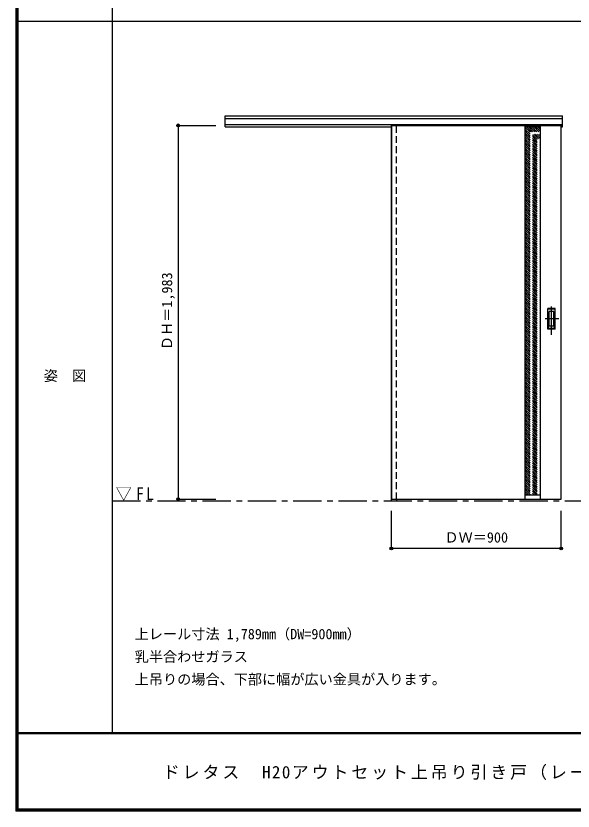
# Model space of a CAD drawing. Units: millimetres, scale not verified. Extents: x -6000 to 5700, y -4307 to 4260.
# Drawn here: x -6000 to -3046, y -4205 to 12 of the extents above; entities that cross this region are included whole.
import ezdxf
from ezdxf.enums import TextEntityAlignment as Align

# ---------------------------------------------------------------- set-up
doc = ezdxf.new("R2010")
doc.units = ezdxf.units.MM
doc.header["$LTSCALE"] = 30
doc.header["$PDMODE"] = 32
doc.header["$PDSIZE"] = 15
doc.linetypes.add('CHAIN1', pattern=[8, 5, -1, 1, -1])
doc.linetypes.add('DASHED1', pattern=[1.8, 1.2, -0.6])
for name, color, linetype in [('0-1_通り芯', 7, 'CHAIN1'), ('0-2_扉', 3, 'Continuous'), ('0-3_仕上げ', 3, 'Continuous'), ('0-4_枠', 3, 'Continuous'), ('0-6_引手', 7, 'Continuous'), ('0-A_文字', 7, 'Continuous'), ('0-B_寸法', 4, 'Continuous'), ('0-C_ハッチ', 4, 'DASHED1'), ('F-1_枠', 6, 'Continuous'), ('F-A_文字', 7, 'Continuous')]:
    doc.layers.add(name, color=color, linetype=linetype)
doc.styles.add('ＭＳ ゴシック', font='')
doc.styles.get('ＭＳ ゴシック').set_extended_font_data('MS Gothic')

msp = doc.modelspace()

# ---------------------------------------------------------------- linework, layer by layer
at = {"layer": '0-1_通り芯'}
msp.add_line((-5490, -2560.5), (1678, -2560.5), dxfattribs=at)
at = {"layer": '0-2_扉', "color": 4, "linetype": 'DASHED1'}
msp.add_line((-4009, -568.5), (-4009, -572.5), dxfattribs=at)
at = {"layer": '0-2_扉'}
for q in [(-4009, -2551.5), (-3109, -568.5)]:
    msp.add_line((-4009, -568.5), q, dxfattribs=at)
msp.add_lwpolyline([(-4009, -2551.5), (-3109, -2551.5), (-3109, -568.5)], dxfattribs=at)
at = {"layer": '0-3_仕上げ'}
for p, q in [((-3299, -2551.5), (-3299, -568.5)), ((-3219, -2551.5), (-3219, -568.5))]:
    msp.add_line(p, q, dxfattribs=at)
at = {"layer": '0-3_仕上げ', "color": 7}
for p, q in [((-3219, -576.5), (-3299, -576.5)), ((-3299, -2527.5), (-3219, -2527.5))]:
    msp.add_line(p, q, dxfattribs=at)
at = {"layer": '0-4_枠'}
for p, q in [((-4890, -518.5), (-3101, -518.5)), ((-4890, -575.5), (-4890, -518.5)), ((-4890, -531.5), (-3101, -531.5)), ((-4890, -563.5), (-3101, -563.5)), ((-4890, -575.5), (-4009, -575.5)), ((-4010, -563.5), (-4010, -2560.5)), ((-3982, -568.5), (-3982, -563.5)), ((-4010, -2560.5), (-3982, -2560.5)), ((-3982, -2551.5), (-3982, -2560.5))]:
    msp.add_line(p, q, dxfattribs=at)
at = {"layer": '0-4_枠', "color": 4, "linetype": 'DASHED1'}
msp.add_line((-3982, -2551.5), (-3982, -568.5), dxfattribs=at)
at = {"layer": '0-4_枠'}
msp.add_lwpolyline([(-3109, -575.5), (-3101, -575.5), (-3101, -518.5)], dxfattribs=at)
at = {"layer": '0-6_引手', "linetype": 'CHAIN1'}
for p, q in [((-3160, -1679.23), (-3160, -1508.38)), ((-3121.93, -1594), (-3194.44, -1594))]:
    msp.add_line(p, q, dxfattribs=at)
at = {"layer": '0-6_引手'}
for p, q in [((-3141, -1539), (-3179, -1539)), ((-3179, -1649), (-3179, -1539)), ((-3147.5, -1555), (-3172.5, -1555)), ((-3172.5, -1633), (-3172.5, -1555)), ((-3147.5, -1633), (-3147.5, -1555)), ((-3141, -1649), (-3141, -1539)), ((-3147.5, -1633), (-3172.5, -1633)), ((-3141, -1649), (-3179, -1649))]:
    msp.add_line(p, q, dxfattribs=at)
at = {"layer": '0-6_引手', "linetype": 'DASHED1'}
for p, q in [((-3176, -1645), (-3176, -1543)), ((-3144, -1645), (-3176, -1645))]:
    msp.add_line(p, q, dxfattribs=at)
msp.add_lwpolyline([(-3144, -1645), (-3144, -1543), (-3176, -1543)], dxfattribs=at)
at = {"layer": '0-B_寸法'}
for p, q in [((-5140, -568.5), (-5140, -2551.5)), ((-5140, -568.5), (-4940, -568.5)), ((-5140, -2551.5), (-4940, -2551.5)), ((-4009, -2812.5), (-4009, -2612.5)), ((-3109, -2812.5), (-3109, -2612.5)), ((-3109, -2812.5), (-4009, -2812.5))]:
    msp.add_line(p, q, dxfattribs=at)
at = {"layer": '0-B_寸法', "color": 7}
for p in [(-5140, -568.5), (-5140, -2551.5), (-4009, -2812.5), (-3109, -2812.5)]:
    msp.add_point(p, dxfattribs=at)
at = {"layer": '0-C_ハッチ'}
for p, q in [((-3299, -579.81), (-3219, -659.81)), ((-3299, -589.71), (-3219, -669.71)), ((-3292.41, -576.5), (-3219, -649.91)), ((-3282.52, -576.5), (-3219, -640.02)), ((-3272.62, -576.5), (-3219, -630.12)), ((-3262.72, -576.5), (-3219, -620.22)), ((-3252.82, -576.5), (-3219, -610.32)), ((-3242.92, -576.5), (-3219, -600.42)), ((-3233.02, -576.5), (-3219, -590.52)), ((-3223.12, -576.5), (-3219, -580.62)), ((-3299, -599.61), (-3219, -679.61)), ((-3299, -609.51), (-3219, -689.51)), ((-3299, -619.41), (-3219, -699.41)), ((-3299, -629.31), (-3219, -709.31)), ((-3299, -639.21), (-3219, -719.21)), ((-3299, -649.11), (-3219, -729.11)), ((-3299, -659.01), (-3219, -739.01)), ((-3299, -668.91), (-3219, -748.91)), ((-3299, -678.81), (-3219, -758.81)), ((-3299, -688.71), (-3219, -768.71)), ((-3299, -698.61), (-3219, -778.61)), ((-3299, -708.51), (-3219, -788.51)), ((-3299, -718.41), (-3219, -798.41)), ((-3299, -728.31), (-3219, -808.31)), ((-3299, -738.21), (-3219, -818.21)), ((-3299, -748.11), (-3219, -828.11)), ((-3299, -758.01), (-3219, -838.01)), ((-3299, -767.9), (-3219, -847.9)), ((-3299, -777.8), (-3219, -857.8)), ((-3299, -787.7), (-3219, -867.7)), ((-3299, -797.6), (-3219, -877.6)), ((-3299, -807.5), (-3219, -887.5)), ((-3299, -817.4), (-3219, -897.4)), ((-3299, -827.3), (-3219, -907.3)), ((-3299, -837.2), (-3219, -917.2)), ((-3299, -847.1), (-3219, -927.1)), ((-3299, -857), (-3219, -937)), ((-3299, -866.9), (-3219, -946.9)), ((-3299, -876.8), (-3219, -956.8)), ((-3299, -886.7), (-3219, -966.7)), ((-3299, -896.6), (-3219, -976.6)), ((-3299, -906.5), (-3219, -986.5)), ((-3299, -916.4), (-3219, -996.4)), ((-3299, -926.3), (-3219, -1006.3)), ((-3299, -936.2), (-3219, -1016.2)), ((-3299, -946.1), (-3219, -1026.1)), ((-3299, -955.99), (-3219, -1035.99)), ((-3299, -965.89), (-3219, -1045.89)), ((-3299, -975.79), (-3219, -1055.79)), ((-3299, -985.69), (-3219, -1065.69)), ((-3299, -995.59), (-3219, -1075.59)), ((-3299, -1005.49), (-3219, -1085.49)), ((-3299, -1015.39), (-3219, -1095.39)), ((-3299, -1025.29), (-3219, -1105.29)), ((-3299, -1035.19), (-3219, -1115.19)), ((-3299, -1045.09), (-3219, -1125.09)), ((-3299, -1054.99), (-3219, -1134.99)), ((-3299, -1064.89), (-3219, -1144.89)), ((-3299, -1074.79), (-3219, -1154.79)), ((-3299, -1084.69), (-3219, -1164.69)), ((-3299, -1094.59), (-3219, -1174.59)), ((-3299, -1104.49), (-3219, -1184.49)), ((-3299, -1114.39), (-3219, -1194.39)), ((-3299, -1124.29), (-3219, -1204.29)), ((-3299, -1134.19), (-3219, -1214.19)), ((-3299, -1144.09), (-3219, -1224.09)), ((-3299, -1153.98), (-3219, -1233.98)), ((-3299, -1163.88), (-3219, -1243.88)), ((-3299, -1173.78), (-3219, -1253.78)), ((-3299, -1183.68), (-3219, -1263.68)), ((-3299, -1193.58), (-3219, -1273.58)), ((-3299, -1203.48), (-3219, -1283.48)), ((-3299, -1213.38), (-3219, -1293.38)), ((-3299, -1223.28), (-3219, -1303.28)), ((-3299, -1233.18), (-3219, -1313.18)), ((-3299, -1243.08), (-3219, -1323.08)), ((-3299, -1252.98), (-3219, -1332.98)), ((-3299, -1262.88), (-3219, -1342.88)), ((-3299, -1272.78), (-3219, -1352.78)), ((-3299, -1282.68), (-3219, -1362.68)), ((-3299, -1292.58), (-3219, -1372.58)), ((-3299, -1302.48), (-3219, -1382.48)), ((-3299, -1312.38), (-3219, -1392.38)), ((-3299, -1322.28), (-3219, -1402.28)), ((-3299, -1332.18), (-3219, -1412.18)), ((-3299, -1342.08), (-3219, -1422.08)), ((-3299, -1351.97), (-3219, -1431.97)), ((-3299, -1361.87), (-3219, -1441.87)), ((-3299, -1371.77), (-3219, -1451.77)), ((-3299, -1381.67), (-3219, -1461.67)), ((-3299, -1391.57), (-3219, -1471.57)), ((-3299, -1401.47), (-3219, -1481.47)), ((-3299, -1411.37), (-3219, -1491.37)), ((-3299, -1421.27), (-3219, -1501.27)), ((-3299, -1431.17), (-3219, -1511.17)), ((-3299, -1441.07), (-3219, -1521.07)), ((-3299, -1450.97), (-3219, -1530.97)), ((-3299, -1460.87), (-3219, -1540.87)), ((-3299, -1470.77), (-3219, -1550.77)), ((-3299, -1480.67), (-3219, -1560.67)), ((-3299, -1490.57), (-3219, -1570.57)), ((-3299, -1500.47), (-3219, -1580.47)), ((-3299, -1510.37), (-3219, -1590.37)), ((-3299, -1520.27), (-3219, -1600.27)), ((-3299, -1530.17), (-3219, -1610.17)), ((-3299, -1540.07), (-3219, -1620.07)), ((-3299, -1549.96), (-3219, -1629.96)), ((-3299, -1559.86), (-3219, -1639.86)), ((-3299, -1569.76), (-3219, -1649.76)), ((-3299, -1579.66), (-3219, -1659.66)), ((-3299, -1589.56), (-3219, -1669.56)), ((-3299, -1599.46), (-3219, -1679.46)), ((-3299, -1609.36), (-3219, -1689.36)), ((-3299, -1619.26), (-3219, -1699.26)), ((-3299, -1629.16), (-3219, -1709.16)), ((-3299, -1639.06), (-3219, -1719.06)), ((-3299, -1648.96), (-3219, -1728.96)), ((-3299, -1658.86), (-3219, -1738.86)), ((-3299, -1668.76), (-3219, -1748.76)), ((-3299, -1678.66), (-3219, -1758.66)), ((-3299, -1688.56), (-3219, -1768.56)), ((-3299, -1698.46), (-3219, -1778.46)), ((-3299, -1708.36), (-3219, -1788.36)), ((-3299, -1718.26), (-3219, -1798.26)), ((-3299, -1728.16), (-3219, -1808.16)), ((-3299, -1738.05), (-3219, -1818.05)), ((-3299, -1747.95), (-3219, -1827.95)), ((-3299, -1757.85), (-3219, -1837.85)), ((-3299, -1767.75), (-3219, -1847.75)), ((-3299, -1777.65), (-3219, -1857.65)), ((-3299, -1787.55), (-3219, -1867.55)), ((-3299, -1797.45), (-3219, -1877.45)), ((-3299, -1807.35), (-3219, -1887.35)), ((-3299, -1817.25), (-3219, -1897.25)), ((-3299, -1827.15), (-3219, -1907.15)), ((-3299, -1837.05), (-3219, -1917.05)), ((-3299, -1846.95), (-3219, -1926.95)), ((-3299, -1856.85), (-3219, -1936.85)), ((-3299, -1866.75), (-3219, -1946.75)), ((-3299, -1876.65), (-3219, -1956.65)), ((-3299, -1886.55), (-3219, -1966.55)), ((-3299, -1896.45), (-3219, -1976.45)), ((-3299, -1906.35), (-3219, -1986.35)), ((-3299, -1916.25), (-3219, -1996.25)), ((-3299, -1926.15), (-3219, -2006.15)), ((-3299, -1936.04), (-3219, -2016.04)), ((-3299, -1945.94), (-3219, -2025.94)), ((-3299, -1955.84), (-3219, -2035.84)), ((-3299, -1965.74), (-3219, -2045.74)), ((-3299, -1975.64), (-3219, -2055.64)), ((-3299, -1985.54), (-3219, -2065.54)), ((-3299, -1995.44), (-3219, -2075.44)), ((-3299, -2005.34), (-3219, -2085.34)), ((-3299, -2015.24), (-3219, -2095.24)), ((-3299, -2025.14), (-3219, -2105.14)), ((-3299, -2035.04), (-3219, -2115.04)), ((-3299, -2044.94), (-3219, -2124.94)), ((-3299, -2054.84), (-3219, -2134.84)), ((-3299, -2064.74), (-3219, -2144.74)), ((-3299, -2074.64), (-3219, -2154.64)), ((-3299, -2084.54), (-3219, -2164.54)), ((-3299, -2094.44), (-3219, -2174.44)), ((-3299, -2104.34), (-3219, -2184.34)), ((-3299, -2114.24), (-3219, -2194.24)), ((-3299, -2124.14), (-3219, -2204.14)), ((-3299, -2134.03), (-3219, -2214.03)), ((-3299, -2143.93), (-3219, -2223.93)), ((-3299, -2153.83), (-3219, -2233.83)), ((-3299, -2163.73), (-3219, -2243.73)), ((-3299, -2173.63), (-3219, -2253.63)), ((-3299, -2183.53), (-3219, -2263.53)), ((-3299, -2193.43), (-3219, -2273.43)), ((-3299, -2203.33), (-3219, -2283.33)), ((-3299, -2213.23), (-3219, -2293.23)), ((-3299, -2223.13), (-3219, -2303.13)), ((-3299, -2233.03), (-3219, -2313.03)), ((-3299, -2242.93), (-3219, -2322.93)), ((-3299, -2252.83), (-3219, -2332.83)), ((-3299, -2262.73), (-3219, -2342.73)), ((-3299, -2272.63), (-3219, -2352.63)), ((-3299, -2282.53), (-3219, -2362.53)), ((-3299, -2292.43), (-3219, -2372.43)), ((-3299, -2302.33), (-3219, -2382.33)), ((-3299, -2312.23), (-3219, -2392.23)), ((-3299, -2322.13), (-3219, -2402.13)), ((-3299, -2332.02), (-3219, -2412.02)), ((-3299, -2341.92), (-3219, -2421.92)), ((-3299, -2351.82), (-3219, -2431.82)), ((-3299, -2361.72), (-3219, -2441.72)), ((-3299, -2371.62), (-3219, -2451.62)), ((-3299, -2381.52), (-3219, -2461.52)), ((-3299, -2391.42), (-3219, -2471.42)), ((-3299, -2401.32), (-3219, -2481.32)), ((-3299, -2411.22), (-3219, -2491.22)), ((-3299, -2421.12), (-3219, -2501.12)), ((-3299, -2431.02), (-3219, -2511.02)), ((-3299, -2440.92), (-3219, -2520.92)), ((-3299, -2450.82), (-3222.32, -2527.5)), ((-3299, -2460.72), (-3232.22, -2527.5)), ((-3299, -2470.62), (-3242.12, -2527.5)), ((-3299, -2480.52), (-3252.02, -2527.5)), ((-3299, -2490.42), (-3261.92, -2527.5)), ((-3299, -2500.32), (-3271.82, -2527.5)), ((-3299, -2510.22), (-3281.72, -2527.5)), ((-3299, -2520.12), (-3291.62, -2527.5))]:
    msp.add_line(p, q, dxfattribs=at)
at = {"layer": 'F-1_枠'}
for p, q in [((-6000, 4175), (-6000, -4205)), ((-5995, 4175), (-5995, -4205)), ((-5990, 4175), (-5990, -4205)), ((-5490, 4175), (-5490, -3790)), ((-6000, -15.5), (5700, -15.5)), ((5700, -3790), (-6000, -3790)), ((5700, -3795), (-6000, -3795)), ((5700, -4195), (-6000, -4195)), ((5700, -4200), (-6000, -4200)), ((5700, -4205), (-6000, -4205))]:
    msp.add_line(p, q, dxfattribs=at)

# ---------------------------------------------------------------- texts
at = {"layer": '0-A_文字', "style": 'ＭＳ ゴシック'}
for s, p in [('上レール寸法 1,789mm（DW=900mm）', (-5370, -3310)), ('乳半合わせガラス', (-5370, -3430)), ('上吊りの場合、下部に幅が広い金具が入ります。', (-5370, -3550))]:
    msp.add_text(s, height=54.99, dxfattribs=at).set_placement(p, align=Align.BOTTOM_LEFT)
at = {"layer": '0-A_文字', "insert": (-5471.25, -2560.5), "char_height": 65.98, "attachment_point": 7, "style": 'ＭＳ ゴシック'}
msp.add_mtext('\\T1.26;\\W0.95;▽FL', dxfattribs=at)
at = {"layer": '0-B_寸法', "color": 7, "style": 'ＭＳ ゴシック'}
msp.add_text('ＤＨ＝1,983', height=54.99, rotation=90, dxfattribs=at).set_placement((-5155, -1760.25), align=Align.BOTTOM_LEFT)
msp.add_text('ＤＷ＝900', height=54.99, dxfattribs=at).set_placement((-3727.75, -2797.5), align=Align.BOTTOM_LEFT)
at = {"layer": 'F-A_文字', "style": 'ＭＳ ゴシック'}
msp.add_text('姿\u3000図', height=54.99, dxfattribs=at).set_placement((-5852.5, -1940.25), align=Align.BOTTOM_LEFT)
at = {"layer": 'F-A_文字', "insert": (-5221.43, -4040), "char_height": 65.98, "attachment_point": 7, "style": 'ＭＳ ゴシック'}
msp.add_mtext('\\T1.17;ドレタス\u3000H20アウトセット上吊り引き戸（レール壁付けタイプ）Ｂ－ＸＹ／ＸＭ', dxfattribs=at)

doc.saveas('drawing.dxf')
